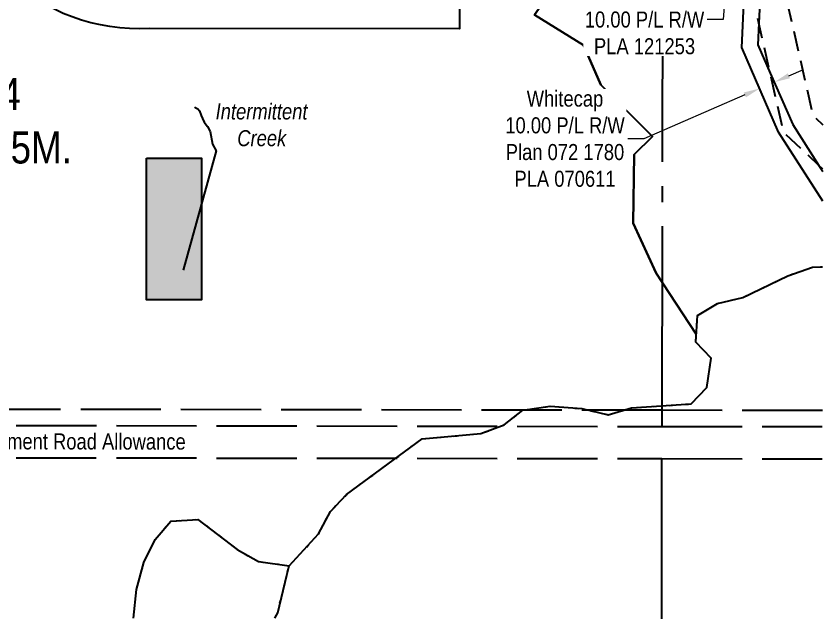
# Model space of a CAD drawing. Extents: x 491478 to 493058, y 6042469 to 6044362.
# Drawn here: x 492222 to 492726, y 6042469 to 6042845 of the extents above; entities that cross this region are included whole.
import ezdxf
from ezdxf.enums import TextEntityAlignment as Align

# ---------------------------------------------------------------- set-up
doc = ezdxf.new("R2010")
doc.units = 0
doc.header["$LTSCALE"] = 5
doc.header["$PDSIZE"] = 0.5
for name, pattern in [('foc-ACCESSROAD', [3.75, 2.5, -1.25]), ('foc-QUARTERLINE', [33, 25, -3, 2, -3]), ('foc-UNSURVEYED', [12.5, 10, -2.5]), ('foc-WHEELTRACKS', [2, 0.4, -1.6])]:
    doc.linetypes.add(name, pattern=pattern)
doc.layers.get('Defpoints').update_dxf_attribs({"color": 9})
for name, color, linetype in [('AS-UNDERLAY-H', 141, 'Continuous'), ('C-RW', 13, 'Continuous'), ('C-SYMBOL', 7, 'Continuous'), ('F-AR', 190, 'foc-ACCESSROAD'), ('L-QSEC', 8, 'foc-QUARTERLINE'), ('L-ROAD-T', 7, 'Continuous'), ('L-USEC', 7, 'foc-UNSURVEYED'), ('T-WATER', 160, 'Continuous'), ('T-WATER-P3', 160, 'foc-WHEELTRACKS'), ('T-WATER-T', 170, 'Continuous')]:
    doc.layers.add(name, color=color, linetype=linetype)
doc.layers.add('C-RW-T', color=13, linetype='Continuous', lineweight=9)
doc.styles.add('175L', font='ARIALN.TTF', dxfattribs={"height": 20})
doc.styles.add('80CG', font='ARIALN.TTF', dxfattribs={"height": 10})
doc.styles.add('80L', font='ARIALN.TTF', dxfattribs={"height": 10})
doc.styles.add('foc-LtypeFont', font='ARIALN.TTF', dxfattribs={"height": 7.35})
doc.linetypes.add('foc-TOPO-flowdirection-NOLINE', pattern='A,0,[">",foc-LtypeFont,S=0.3,R=0,X=0,Y=-0.945],-20,[">",foc-LtypeFont,S=0.3,R=0,X=0,Y=-0.945],0', length=20)
doc.dimstyles.new('Compass 5 000', dxfattribs={"dimscale": 5, "dimtxt": 9, "dimasz": 2, "dimexe": 0.2, "dimexo": 0.0625, "dimgap": 0.5, "dimtad": 0, "dimtih": 1, "dimtoh": 1, "dimzin": 0, "dimdsep": 46, "dimtxsty": '80CG', "dimcen": 0.1, "dimse1": 1, "dimse2": 1, "dimclrd": 256, "dimclrt": 256, "dimaunit": 1, "dimadec": 4, "dimazin": 0, "dimtfac": 0.06, "dimtofl": 0, "dimtmove": 0, "dimatfit": 1, "dimfxl": 0.2, "dimtolj": 1, "dimtzin": 0, "dimlwd": -1, "dimarcsym": 0})

# ---------------------------------------------------------------- blocks, each defined once
blk = doc.blocks.new('*D418')
at = {"layer": 'C-RW-T', "transparency": 16777216}
for p, q in [((492673.78, 6043003.03), (492674.44, 6043013)), ((492671.77, 6042972.99), (492663.04, 6042842.61)), ((492663.04, 6042842.61), (492653.04, 6042842.61))]:
    blk.add_line(p, q, dxfattribs=at)
for points in [[(492672.11, 6043003.14), (492675.44, 6043002.91), (492673.11, 6042993.05)], [(492670.1, 6042973.1), (492673.43, 6042972.88), (492672.43, 6042982.97)]]:
    blk.add_solid(points, dxfattribs=at)
at = {"layer": 'Defpoints', "color": 0, "transparency": 16777216}
for p in [(492645.73, 6042994.88), (492645.06, 6042984.8), (492672.43, 6042982.97)]:
    blk.add_point(p, dxfattribs=at)
at = {"layer": 'C-RW-T', "transparency": 16777216, "insert": (492613.96, 6042842.61), "char_height": 10, "attachment_point": 5, "style": '80CG', "bg_fill": 3, "box_fill_scale": 1.1, "bg_fill_color": 256, "bg_fill_true_color": 13158600, "bg_fill_transparency": 0}
blk.add_mtext('\\A1;Whitecap\\P10.00 P/L R/W\\PPLA 121253', dxfattribs=at)
blk = doc.blocks.new('*D419')
at = {"layer": 'C-RW-T', "transparency": 16777216}
for p, q in [((492703.98, 6042807.54), (492713.15, 6042811.52)), ((492676.52, 6042795.63), (492613.44, 6042768.26)), ((492613.44, 6042768.26), (492603.44, 6042768.26))]:
    blk.add_line(p, q, dxfattribs=at)
for points in [[(492703.31, 6042809.07), (492704.64, 6042806.01), (492694.8, 6042803.56)], [(492675.86, 6042797.16), (492677.19, 6042794.1), (492685.7, 6042799.61)]]:
    blk.add_solid(points, dxfattribs=at)
at = {"layer": 'Defpoints', "color": 0, "transparency": 16777216}
for p in [(492685.7, 6042799.61), (492698.32, 6042795.46), (492689.21, 6042791.51)]:
    blk.add_point(p, dxfattribs=at)
at = {"layer": 'C-RW-T', "transparency": 16777216, "insert": (492564.36, 6042768.26), "char_height": 10, "attachment_point": 5, "style": '80CG', "bg_fill": 3, "box_fill_scale": 1.1, "bg_fill_color": 256, "bg_fill_true_color": 13158600, "bg_fill_transparency": 0}
blk.add_mtext('\\A1;Whitecap\\P10.00 P/L R/W\\PPlan 072 1780\\PPLA 070611', dxfattribs=at)

msp = doc.modelspace()

# ---------------------------------------------------------------- hatches: boundary and pattern name
at = {"layer": 'AS-UNDERLAY-H'}
h = msp.add_hatch(color=256, dxfattribs=at)
h.dxf.hatch_style = 1
h.paths.add_polyline_path([(492303.366, 6042756.128), (492337.672, 6042756.128), (492337.672, 6042667.752), (492303.366, 6042667.752)])

# ---------------------------------------------------------------- linework, layer by layer
msp.add_lwpolyline([(492303.366, 6042756.128), (492337.672, 6042756.128), (492337.672, 6042667.752), (492303.366, 6042667.752)], close=True, dxfattribs=at)
at = {"layer": 'C-RW'}
msp.add_lwpolyline([(491700.302, 6043128.202), (492198.786, 6043127.499), (492198.546, 6042957.15, 0.4328658), (492304.535, 6042857.101), (492478.537, 6042856.835), (492478.81, 6042975.454), (492448.899, 6042975.437), (492448.888, 6042995.427), (492498.839, 6042995.455), (492498.532, 6042836.805), (492305.104, 6042837.113, -0.4312586), (492178.556, 6042957.192), (492178.768, 6043107.537), (491700.268, 6043108.212)], format="xyb", dxfattribs=at)
for points in [[(492690.756, 6042959.736), (492685.204, 6042840.504), (492684.569, 6042826.875), (492692.31, 6042809.187), (492706.341, 6042777.122), (492722.689, 6042751.611), (492725.056, 6042747.917)], [(492725.027, 6042729.442), (492697.506, 6042772.391), (492674.619, 6042825.147), (492680.235, 6042948.655)]]:
    msp.add_lwpolyline(points, dxfattribs=at)
at = {"layer": 'F-AR', "flags": 128}
for points in [[(492725.058, 6042749.373), (492722.689, 6042751.611), (492700.649, 6042772.431), (492692.31, 6042809.187), (492685.204, 6042840.504), (492682.686, 6042851.602), (492690.247, 6042960.432), (492690.444, 6042963.299), (492691.845, 6042983.587), (492692.523, 6042993.481), (492694.215, 6043018.552), (492698.311, 6043078.362), (492699.909, 6043096.244), (492700.019, 6043098.405), (492700.345, 6043104.739), (492704.41, 6043181.626), (492705.412, 6043199.607), (492708.095, 6043247.087), (492708.434, 6043253.072), (492715.539, 6043377.037), (492714.153, 6043392.764), (492713.504, 6043400.123), (492706.478, 6043422.435), (492688.04, 6043476.763)], [(492725.762, 6043209.147), (492725.167, 6043198.517), (492725.115, 6043197.578), (492724.161, 6043180.537), (492724.109, 6043179.599), (492719.915, 6043104.653), (492719.492, 6043097.097), (492719.293, 6043094.16), (492718.124, 6043076.913), (492714.073, 6043017.124), (492712.42, 6042992.039), (492711.761, 6042982.042), (492710.342, 6042961.917), (492710.109, 6042958.615), (492708.535, 6042935.385), (492702.963, 6042853.182), (492718.919, 6042782.855), (492725.1, 6042777.016)]]:
    msp.add_lwpolyline(points, dxfattribs=at)
at = {"layer": 'L-QSEC'}
for p, q in [((492624.864, 6042588.797), (492626.25, 6043492.847)), ((492624.68, 6042468.744), (492624.833, 6042568.691))]:
    msp.add_line(p, q, dxfattribs=at)
at = {"layer": 'L-USEC'}
for p, q in [((492222.161, 6042599.429), (491829.504, 6042599.993)), ((492624.88, 6042598.85), (492222.161, 6042599.429)), ((492724.827, 6042598.707), (492624.88, 6042598.85)), ((492222.141, 6042589.376), (492624.862, 6042588.797)), ((492624.862, 6042588.797), (492724.812, 6042588.654)), ((492222.112, 6042569.27), (492624.833, 6042568.691)), ((492624.833, 6042568.691), (492724.781, 6042568.548))]:
    msp.add_line(p, q, dxfattribs=at)
at = {"layer": 'T-WATER', "linetype": 'foc-TOPO-flowdirection-NOLINE', "flags": 128}
for points in [[(492561.242, 6042946.337), (492566.923, 6042935.449), (492570.353, 6042929.193), (492571.68, 6042911.11), (492562.882, 6042870.473), (492545.388, 6042845.574), (492575.915, 6042826.651), (492586.789, 6042801.952), (492618.938, 6042769.759), (492607.57, 6042758.494), (492606.773, 6042715.665), (492621.274, 6042684.426), (492646.23, 6042646.287)], [(492333.384, 6042788.278), (492333.698, 6042787.84), (492335.486, 6042786.857), (492336.439, 6042785.727), (492337.535, 6042782.848), (492338.427, 6042781), (492339.421, 6042778.634), (492341.396, 6042775.977), (492343.187, 6042772.868), (492344.665, 6042764.999), (492346.816, 6042760.696), (492326.251, 6042686.211)]]:
    msp.add_lwpolyline(points, dxfattribs=at)
at = {"layer": 'T-WATER', "flags": 128}
msp.add_lwpolyline([(492646.23, 6042646.287), (492621.274, 6042684.426), (492606.773, 6042715.665), (492607.57, 6042758.494), (492618.938, 6042769.759), (492586.789, 6042801.952), (492575.915, 6042826.651), (492545.388, 6042845.574), (492562.882, 6042870.473), (492571.68, 6042911.11), (492570.353, 6042929.193), (492566.923, 6042935.449), (492561.242, 6042946.337)], dxfattribs=at)
at = {"layer": 'T-WATER'}
msp.add_lwpolyline([(492333.384, 6042788.278), (492333.698, 6042787.84), (492335.486, 6042786.857), (492336.439, 6042785.727), (492337.535, 6042782.848), (492338.427, 6042781), (492339.421, 6042778.634), (492341.396, 6042775.977), (492343.187, 6042772.868), (492344.665, 6042764.999), (492346.816, 6042760.696), (492346.227, 6042758.561)], dxfattribs=at)
at = {"layer": 'T-WATER-P3', "linetype": 'foc-TOPO-flowdirection-NOLINE', "flags": 128}
for points in [[(492383.345, 6042469.091), (492385.231, 6042472.58), (492390.91, 6042496.038), (492392.318, 6042501.857), (492410.612, 6042521.698), (492418.052, 6042535.743), (492428.141, 6042546.334), (492475.266, 6042581.085), (492511.84, 6042584.297), (492526.502, 6042589.751), (492538.103, 6042598.907), (492555.13, 6042601.398), (492574.782, 6042599.895), (492591.295, 6042596.096), (492605.916, 6042600.347), (492642.945, 6042602.824), (492652.786, 6042613.184), (492655.562, 6042631.41), (492645.927, 6042641.465), (492646.964, 6042658.007), (492659.355, 6042665.579), (492675.335, 6042669.185), (492703.308, 6042682.836), (492718.75, 6042688.262), (492724.964, 6042688.418)], [(492295.259, 6042469.218), (492297.229, 6042487.075), (492301.76, 6042503.981), (492308.851, 6042518.339), (492318.546, 6042529.665), (492335.523, 6042530.774), (492359.884, 6042512.055), (492373.149, 6042504.52), (492392.318, 6042501.857)]]:
    msp.add_lwpolyline(points, dxfattribs=at)
at = {"layer": 'T-WATER-P3', "flags": 128}
for points in [[(492383.345, 6042469.091), (492385.231, 6042472.58), (492390.91, 6042496.038), (492392.318, 6042501.857), (492410.612, 6042521.698), (492418.052, 6042535.743), (492428.141, 6042546.334), (492475.266, 6042581.085), (492511.84, 6042584.297), (492526.502, 6042589.751), (492538.103, 6042598.907), (492555.13, 6042601.398), (492574.782, 6042599.895), (492591.295, 6042596.096), (492605.916, 6042600.347), (492642.945, 6042602.824), (492652.786, 6042613.184), (492655.562, 6042631.41), (492645.927, 6042641.465), (492646.964, 6042658.007), (492659.355, 6042665.579), (492675.335, 6042669.185), (492703.308, 6042682.836), (492718.75, 6042688.262), (492724.964, 6042688.418)], [(492295.259, 6042469.218), (492297.229, 6042487.075), (492301.76, 6042503.981), (492308.851, 6042518.339), (492318.546, 6042529.665), (492335.523, 6042530.774), (492359.884, 6042512.055), (492373.149, 6042504.52), (492392.318, 6042501.857)]]:
    msp.add_lwpolyline(points, dxfattribs=at)

# ---------------------------------------------------------------- texts
at = {"layer": 'C-SYMBOL', "color": 3, "insert": (492148.016, 6042806.2), "char_height": 20, "width": 215.98445, "attachment_point": 2, "style": '175L'}
msp.add_mtext('Theor. S.W.1/4\\PSec. 16-64-21-W.5M.', dxfattribs=at)
at = {"layer": 'L-ROAD-T', "style": '80L'}
msp.add_text('Theoretic Government Road Allowance', height=9.99479, rotation=359.9177, dxfattribs=at).set_placement((492227.953, 6042579.475), align=Align.MIDDLE_CENTER)
at = {"layer": 'T-WATER-T', "insert": (492346.156, 6042790.316), "char_height": 10, "attachment_point": 1, "style": '80L'}
msp.add_mtext_dynamic_manual_height_columns('\\pi0.35361;{\\fArial Narrow|b0|i1|c0|p34;Intermittent\\P\\pi13.86316;Creek}', width=57.85593, gutter_width=50, heights=[0], dxfattribs=at)

# ---------------------------------------------------------------- next in the draw order: dimensions: what is measured, and where the dimension line sits
at = {"layer": 'C-RW-T'}
dim = msp.add_linear_dim(base=(492672.434, 6042982.971), p1=(492645.73, 6042994.88), p2=(492645.056, 6042984.802), angle=266.17254, text='Whitecap\\P10.00 P/L R/W\\PPLA 121253', dimstyle='Compass 5 000', override={"dimtfill": 1}, dxfattribs=at)
dim.commit()
dim.dimension.update_dxf_attribs({"geometry": '*D418', "text_midpoint": (492613.96, 6042842.606), "dimtype": 161})

# ---------------------------------------------------------------- next in the draw order: dimensions: what is measured, and where the dimension line sits
at = {"layer": 'C-RW-T', "color": 4}
dim = msp.add_linear_dim(base=(492685.699, 6042799.607), p1=(492698.315, 6042795.463), p2=(492689.21, 6042791.513), angle=203.45159, text='Whitecap\\P10.00 P/L R/W\\PPlan 072 1780\\PPLA 070611', dimstyle='Compass 5 000', override={"dimtfill": 1}, dxfattribs=at)
dim.commit()
dim.dimension.update_dxf_attribs({"geometry": '*D419', "text_midpoint": (492564.356, 6042768.26), "dimtype": 161})

doc.saveas('drawing.dxf')
